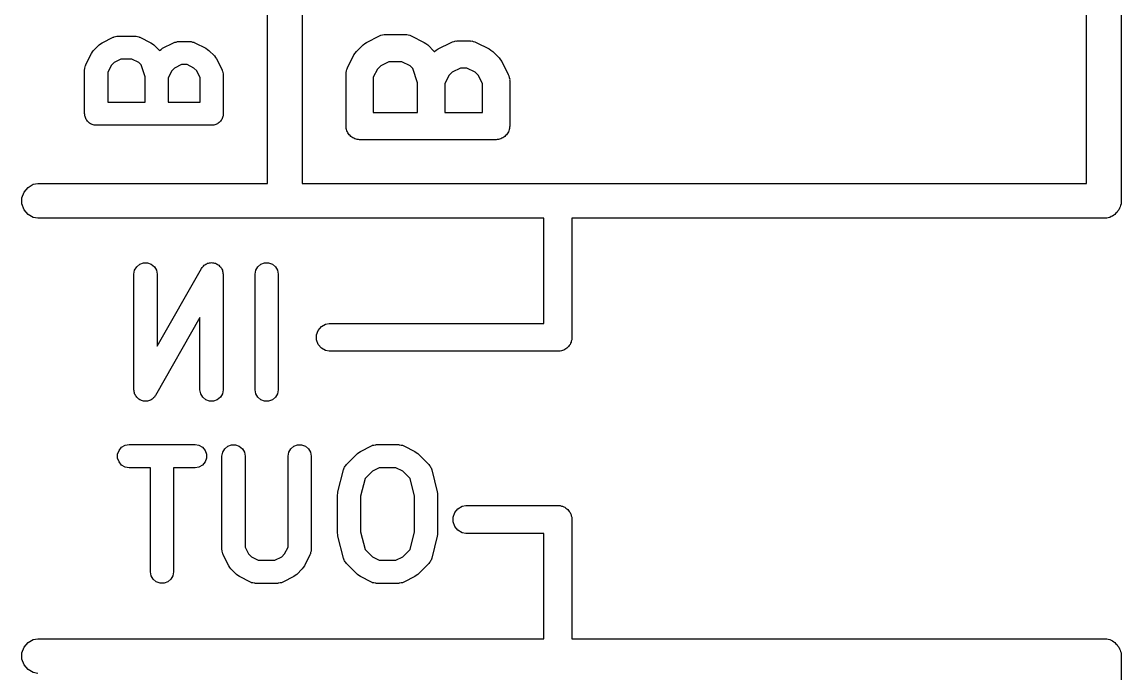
# Model space of a CAD drawing. Extents: x 50.6 to 149.4, y -133.5 to -34.1.
# Drawn here: x 50.61 to 62.69, y -62.19 to -55.04 of the extents above; entities that cross this region are included whole.
import ezdxf

# ---------------------------------------------------------------- set-up
doc = ezdxf.new("R2010")
doc.units = 0
doc.header["$MEASUREMENT"] = 0
doc.layers.add('BLACK', color=7, linetype='CONTINUOUS')

msp = doc.modelspace()

# ---------------------------------------------------------------- linework, layer by layer
at = {"layer": 'BLACK', "linetype": 'CONTINUOUS'}
for p, q in [((62.6905, -36.9833), (62.6905, -57.0167)), ((53.6905, -47.1905), (53.6905, -56.8095)), ((62.3095, -56.8095), (62.3095, -47.1905)), ((53.3095, -56.8095), (53.3095, -52.1905)), ((51.4896, -55.2633), (51.6106, -55.2028)), ((51.6106, -55.2028), (51.6176, -55.2007)), ((51.6176, -55.2007), (51.6239, -55.1971)), ((51.6239, -55.1971), (51.6386, -55.1945)), ((51.6386, -55.1945), (51.6529, -55.1903)), ((51.6529, -55.1903), (51.6602, -55.1907)), ((51.6602, -55.1907), (51.6674, -55.1894)), ((51.6674, -55.1894), (51.8488, -55.1894)), ((51.8488, -55.1894), (51.856, -55.1907)), ((51.856, -55.1907), (51.8633, -55.1903)), ((51.8633, -55.1903), (51.8776, -55.1945)), ((51.8776, -55.1945), (51.8922, -55.1971)), ((51.8922, -55.1971), (51.8986, -55.2007)), ((51.8986, -55.2007), (51.9056, -55.2028)), ((51.9056, -55.2028), (52.0266, -55.2633)), ((54.3972, -55.2587), (54.5401, -55.1873)), ((54.5401, -55.1873), (54.5483, -55.1848)), ((54.5483, -55.1848), (54.5558, -55.1805)), ((54.5558, -55.1805), (54.5731, -55.1774)), ((54.5731, -55.1774), (54.59, -55.1724)), ((54.59, -55.1724), (54.5986, -55.1729)), ((54.5986, -55.1729), (54.6071, -55.1714)), ((54.6071, -55.1714), (54.8214, -55.1714)), ((54.8214, -55.1714), (54.8299, -55.1729)), ((54.8299, -55.1729), (54.8386, -55.1724)), ((54.8386, -55.1724), (54.8554, -55.1774)), ((54.8554, -55.1774), (54.8727, -55.1805)), ((54.8727, -55.1805), (54.8802, -55.1848)), ((54.8802, -55.1848), (54.8885, -55.1873)), ((54.8885, -55.1873), (55.0314, -55.2587)), ((51.3961, -55.3476), (51.4566, -55.2871)), ((51.4566, -55.2871), (51.4733, -55.2754)), ((51.4733, -55.2754), (51.4896, -55.2633)), ((52.0266, -55.2633), (52.0429, -55.2754)), ((52.0429, -55.2754), (52.0596, -55.2871)), ((52.0596, -55.2871), (52.12, -55.3476)), ((52.1385, -55.3359), (52.1549, -55.3238)), ((52.1549, -55.3238), (52.2758, -55.2633)), ((52.2758, -55.2633), (52.2828, -55.2612)), ((52.2828, -55.2612), (52.2892, -55.2576)), ((52.2892, -55.2576), (52.3038, -55.255)), ((52.3038, -55.255), (52.3181, -55.2507)), ((52.3181, -55.2507), (52.3254, -55.2512)), ((52.3254, -55.2512), (52.3326, -55.2499)), ((52.3326, -55.2499), (52.4536, -55.2499)), ((52.4536, -55.2499), (52.4608, -55.2512)), ((52.4608, -55.2512), (52.4681, -55.2507)), ((52.4681, -55.2507), (52.4824, -55.255)), ((52.4824, -55.255), (52.497, -55.2576)), ((52.497, -55.2576), (52.5034, -55.2612)), ((52.5034, -55.2612), (52.5104, -55.2633)), ((52.5104, -55.2633), (52.6313, -55.3238)), ((52.6313, -55.3238), (52.6476, -55.3359)), ((54.2868, -55.3582), (54.3582, -55.2868)), ((54.3582, -55.2868), (54.3779, -55.273)), ((54.3779, -55.273), (54.3972, -55.2587)), ((55.0314, -55.2587), (55.0506, -55.273)), ((55.0506, -55.273), (55.0703, -55.2868)), ((55.0703, -55.2868), (55.1418, -55.3582)), ((55.1636, -55.3444), (55.1829, -55.3301)), ((55.1829, -55.3301), (55.3258, -55.2587)), ((55.3258, -55.2587), (55.3341, -55.2562)), ((55.3341, -55.2562), (55.3416, -55.2519)), ((55.3416, -55.2519), (55.3589, -55.2489)), ((55.3589, -55.2489), (55.3757, -55.2438)), ((55.3757, -55.2438), (55.3843, -55.2444)), ((55.3843, -55.2444), (55.3929, -55.2429)), ((55.3929, -55.2429), (55.5357, -55.2429)), ((55.5357, -55.2429), (55.5442, -55.2444)), ((55.5442, -55.2444), (55.5529, -55.2438)), ((55.5529, -55.2438), (55.5697, -55.2489)), ((55.5697, -55.2489), (55.587, -55.2519)), ((55.587, -55.2519), (55.5945, -55.2562)), ((55.5945, -55.2562), (55.6028, -55.2587)), ((55.6028, -55.2587), (55.7457, -55.3301)), ((55.7457, -55.3301), (55.765, -55.3444)), ((51.3119, -55.5015), (51.3724, -55.3806)), ((51.3724, -55.3806), (51.3845, -55.3642)), ((51.3845, -55.3642), (51.3961, -55.3476)), ((51.6974, -55.4434), (51.6217, -55.4813)), ((51.8188, -55.4434), (51.6974, -55.4434)), ((51.8945, -55.4813), (51.8188, -55.4434)), ((52.12, -55.3476), (52.1208, -55.3486)), ((52.1208, -55.3486), (52.1219, -55.3476)), ((52.1219, -55.3476), (52.1385, -55.3359)), ((52.6476, -55.3359), (52.6643, -55.3476)), ((52.6643, -55.3476), (52.7248, -55.4081)), ((52.7248, -55.4081), (52.7365, -55.4247)), ((52.7365, -55.4247), (52.7486, -55.4411)), ((52.7486, -55.4411), (52.8091, -55.562)), ((54.1873, -55.5401), (54.2587, -55.3972)), ((54.2587, -55.3972), (54.273, -55.3779)), ((54.273, -55.3779), (54.2868, -55.3582)), ((55.1418, -55.3582), (55.1427, -55.3595)), ((55.1427, -55.3595), (55.1439, -55.3582)), ((55.1439, -55.3582), (55.1636, -55.3444)), ((55.765, -55.3444), (55.7846, -55.3582)), ((55.7846, -55.3582), (55.8561, -55.4296)), ((55.8561, -55.4296), (55.8698, -55.4493)), ((55.8698, -55.4493), (55.8842, -55.4686)), ((51.2985, -55.5583), (51.2997, -55.5511)), ((51.2985, -56.0421), (51.2985, -55.5583)), ((51.2993, -55.5438), (51.3036, -55.5295)), ((51.2997, -55.5511), (51.2993, -55.5438)), ((51.3036, -55.5295), (51.3061, -55.5149)), ((51.3061, -55.5149), (51.3098, -55.5086)), ((51.3098, -55.5086), (51.3119, -55.5015)), ((51.5903, -55.5126), (51.5525, -55.5883)), ((51.6217, -55.4813), (51.5903, -55.5126)), ((51.9192, -55.506), (51.8945, -55.4813)), ((51.9637, -55.6394), (51.9192, -55.506)), ((52.2869, -55.5418), (52.2556, -55.5731)), ((52.3626, -55.5039), (52.2869, -55.5418)), ((52.4236, -55.5039), (52.3626, -55.5039)), ((52.4993, -55.5418), (52.4236, -55.5039)), ((52.5306, -55.5731), (52.4993, -55.5418)), ((52.8091, -55.562), (52.8112, -55.569)), ((52.8112, -55.569), (52.8148, -55.5754)), ((54.1774, -55.5731), (54.1805, -55.5558)), ((54.1805, -55.5558), (54.1848, -55.5483)), ((54.1848, -55.5483), (54.1873, -55.5401)), ((54.5161, -55.5531), (54.4714, -55.6426)), ((54.5531, -55.5161), (54.5161, -55.5531)), ((54.6426, -55.4714), (54.5531, -55.5161)), ((54.786, -55.4714), (54.6426, -55.4714)), ((54.8754, -55.5161), (54.786, -55.4714)), ((54.9046, -55.5453), (54.8754, -55.5161)), ((54.9571, -55.7029), (54.9046, -55.5453)), ((55.4283, -55.5429), (55.3389, -55.5876)), ((55.5003, -55.5429), (55.4283, -55.5429)), ((55.5897, -55.5876), (55.5003, -55.5429)), ((55.8842, -55.4686), (55.9556, -55.6115)), ((51.5525, -55.5883), (51.5525, -55.9151)), ((51.9637, -55.9151), (51.9637, -55.6394)), ((52.2556, -55.5731), (52.2177, -55.6488)), ((52.2177, -55.6488), (52.2177, -55.9151)), ((52.5685, -55.6488), (52.5306, -55.5731)), ((52.5685, -55.9151), (52.5685, -55.6488)), ((52.8148, -55.5754), (52.8174, -55.59)), ((52.8174, -55.59), (52.8216, -55.6043)), ((52.8216, -55.6043), (52.8212, -55.6116)), ((52.8212, -55.6116), (52.8225, -55.6188)), ((52.8225, -55.6188), (52.8225, -56.0421)), ((54.1714, -55.6071), (54.1729, -55.5986)), ((54.1714, -56.1786), (54.1714, -55.6071)), ((54.1724, -55.59), (54.1774, -55.5731)), ((54.1729, -55.5986), (54.1724, -55.59)), ((54.4714, -55.6426), (54.4714, -56.0286)), ((55.3018, -55.6246), (55.2571, -55.714)), ((55.3389, -55.5876), (55.3018, -55.6246)), ((55.6267, -55.6246), (55.5897, -55.5876)), ((55.6714, -55.714), (55.6267, -55.6246)), ((55.9556, -55.6115), (55.9581, -55.6198)), ((55.9581, -55.6198), (55.9624, -55.6273)), ((55.9624, -55.6273), (55.9654, -55.6446)), ((55.9654, -55.6446), (55.9704, -55.6614)), ((55.9704, -55.6614), (55.9699, -55.6701)), ((55.9699, -55.6701), (55.9714, -55.6786)), ((55.9714, -55.6786), (55.9714, -56.1786)), ((54.9571, -56.0286), (54.9571, -55.7029)), ((55.2571, -55.714), (55.2571, -56.0286)), ((55.6714, -56.0286), (55.6714, -55.714)), ((51.5525, -55.9151), (51.9637, -55.9151)), ((52.2177, -55.9151), (52.5685, -55.9151)), ((51.3004, -56.0531), (51.2985, -56.0421)), ((51.3004, -56.0642), (51.3004, -56.0531)), ((52.8225, -56.0421), (52.8205, -56.0531)), ((52.8205, -56.0531), (52.8205, -56.0642)), ((54.4714, -56.0286), (54.9571, -56.0286)), ((55.2571, -56.0286), (55.6714, -56.0286)), ((51.3042, -56.0746), (51.3004, -56.0642)), ((51.3061, -56.0856), (51.3042, -56.0746)), ((51.3117, -56.0952), (51.3061, -56.0856)), ((51.3155, -56.1056), (51.3117, -56.0952)), ((51.3226, -56.1142), (51.3155, -56.1056)), ((51.3282, -56.1238), (51.3226, -56.1142)), ((51.3367, -56.1309), (51.3282, -56.1238)), ((51.3438, -56.1394), (51.3367, -56.1309)), ((51.3535, -56.145), (51.3438, -56.1394)), ((51.362, -56.1521), (51.3535, -56.145)), ((51.3724, -56.1559), (51.362, -56.1521)), ((51.382, -56.1615), (51.3724, -56.1559)), ((51.393, -56.1634), (51.382, -56.1615)), ((51.4034, -56.1672), (51.393, -56.1634)), ((51.4145, -56.1672), (51.4034, -56.1672)), ((51.4255, -56.1691), (51.4145, -56.1672)), ((52.6955, -56.1691), (51.4255, -56.1691)), ((52.7064, -56.1672), (52.6955, -56.1691)), ((52.7175, -56.1672), (52.7064, -56.1672)), ((52.728, -56.1634), (52.7175, -56.1672)), ((52.7389, -56.1615), (52.728, -56.1634)), ((52.7485, -56.1559), (52.7389, -56.1615)), ((52.759, -56.1521), (52.7485, -56.1559)), ((52.7675, -56.145), (52.759, -56.1521)), ((52.7771, -56.1394), (52.7675, -56.145)), ((52.7843, -56.1309), (52.7771, -56.1394)), ((52.7928, -56.1238), (52.7843, -56.1309)), ((52.7983, -56.1142), (52.7928, -56.1238)), ((52.8055, -56.1056), (52.7983, -56.1142)), ((52.8093, -56.0952), (52.8055, -56.1056)), ((52.8148, -56.0856), (52.8093, -56.0952)), ((52.8167, -56.0746), (52.8148, -56.0856)), ((52.8205, -56.0642), (52.8167, -56.0746)), ((54.1737, -56.1915), (54.1714, -56.1786)), ((54.1737, -56.2046), (54.1737, -56.1915)), ((54.1782, -56.2169), (54.1737, -56.2046)), ((54.1805, -56.2299), (54.1782, -56.2169)), ((54.187, -56.2412), (54.1805, -56.2299)), ((54.1915, -56.2536), (54.187, -56.2412)), ((54.2, -56.2636), (54.1915, -56.2536)), ((54.2065, -56.275), (54.2, -56.2636)), ((54.2166, -56.2834), (54.2065, -56.275)), ((54.225, -56.2935), (54.2166, -56.2834)), ((54.2364, -56.3), (54.225, -56.2935)), ((55.9178, -56.2935), (55.9065, -56.3)), ((55.9263, -56.2834), (55.9178, -56.2935)), ((55.9363, -56.275), (55.9263, -56.2834)), ((55.9429, -56.2636), (55.9363, -56.275)), ((55.9513, -56.2536), (55.9429, -56.2636)), ((55.9558, -56.2412), (55.9513, -56.2536)), ((55.9624, -56.2299), (55.9558, -56.2412)), ((55.9647, -56.2169), (55.9624, -56.2299)), ((55.9691, -56.2046), (55.9647, -56.2169)), ((55.9714, -56.1786), (55.9691, -56.1915)), ((55.9691, -56.1915), (55.9691, -56.2046)), ((54.2464, -56.3085), (54.2364, -56.3)), ((54.2588, -56.313), (54.2464, -56.3085)), ((54.2701, -56.3195), (54.2588, -56.313)), ((54.283, -56.3218), (54.2701, -56.3195)), ((54.2954, -56.3263), (54.283, -56.3218)), ((54.3085, -56.3263), (54.2954, -56.3263)), ((54.3214, -56.3286), (54.3085, -56.3263)), ((55.8214, -56.3286), (54.3214, -56.3286)), ((55.8344, -56.3263), (55.8214, -56.3286)), ((55.8475, -56.3263), (55.8344, -56.3263)), ((55.8598, -56.3218), (55.8475, -56.3263)), ((55.8727, -56.3195), (55.8598, -56.3218)), ((55.8841, -56.313), (55.8727, -56.3195)), ((55.8964, -56.3085), (55.8841, -56.313)), ((55.9065, -56.3), (55.8964, -56.3085)), ((50.6325, -56.9033), (50.6757, -56.8518)), ((50.6757, -56.8518), (50.7338, -56.8182)), ((50.7338, -56.8182), (50.7833, -56.8095)), ((50.7833, -56.8095), (53.3095, -56.8095)), ((53.6905, -56.8095), (62.3095, -56.8095)), ((50.6095, -56.9664), (50.6325, -56.9033)), ((50.6095, -57.0336), (50.6095, -56.9664)), ((62.6905, -57.0167), (62.6905, -57.0167)), ((62.6905, -57.0167), (62.6905, -57.0336)), ((50.6325, -57.0967), (50.6095, -57.0336)), ((50.6757, -57.1482), (50.6325, -57.0967)), ((62.6352, -57.1352), (62.6243, -57.1482)), ((62.6482, -57.1243), (62.6352, -57.1352)), ((62.6566, -57.1097), (62.6482, -57.1243)), ((62.6675, -57.0967), (62.6566, -57.1097)), ((62.6733, -57.0808), (62.6675, -57.0967)), ((62.6818, -57.0662), (62.6733, -57.0808)), ((62.6847, -57.0495), (62.6818, -57.0662)), ((62.6905, -57.0336), (62.6847, -57.0495)), ((50.7338, -57.1818), (50.6757, -57.1482)), ((50.7833, -57.1905), (50.7338, -57.1818)), ((56.3476, -57.1905), (50.7833, -57.1905)), ((56.3476, -58.3476), (56.3476, -57.1905)), ((62.5167, -57.1905), (56.6524, -57.1905)), ((56.6524, -57.1905), (56.6524, -58.5269)), ((62.5336, -57.1905), (62.5167, -57.1905)), ((62.5167, -57.1905), (62.5167, -57.1905)), ((62.5495, -57.1847), (62.5336, -57.1905)), ((62.5662, -57.1818), (62.5495, -57.1847)), ((62.5808, -57.1733), (62.5662, -57.1818)), ((62.5967, -57.1675), (62.5808, -57.1733)), ((62.6097, -57.1566), (62.5967, -57.1675)), ((62.6243, -57.1482), (62.6097, -57.1566)), ((51.8481, -57.7611), (51.8702, -57.7229)), ((51.8702, -57.7229), (51.904, -57.6945)), ((51.904, -57.6945), (51.9454, -57.6795)), ((51.9454, -57.6795), (51.9895, -57.6795)), ((51.9895, -57.6795), (52.031, -57.6945)), ((52.031, -57.6945), (52.0648, -57.7229)), ((52.0648, -57.7229), (52.0868, -57.7611)), ((52.0945, -58.5963), (52.5829, -57.7415)), ((52.5829, -57.7415), (52.5902, -57.7328)), ((52.5902, -57.7328), (52.5959, -57.7229)), ((52.5959, -57.7229), (52.6042, -57.7159)), ((52.6042, -57.7159), (52.6111, -57.7076)), ((52.6111, -57.7076), (52.621, -57.7019)), ((52.621, -57.7019), (52.6297, -57.6945)), ((52.6297, -57.6945), (52.6399, -57.6908)), ((52.6399, -57.6908), (52.6492, -57.6854)), ((52.6492, -57.6854), (52.6604, -57.6833)), ((52.6604, -57.6833), (52.6711, -57.6795)), ((52.6711, -57.6795), (52.682, -57.6795)), ((52.682, -57.6795), (52.6926, -57.6775)), ((52.6926, -57.6775), (52.7039, -57.6795)), ((52.7039, -57.6795), (52.7152, -57.6795)), ((52.7152, -57.6795), (52.7254, -57.6832)), ((52.7254, -57.6832), (52.7361, -57.685)), ((52.7361, -57.685), (52.746, -57.6906)), ((52.746, -57.6906), (52.7567, -57.6945)), ((52.7567, -57.6945), (52.765, -57.7015)), ((52.765, -57.7015), (52.7744, -57.7069)), ((52.7744, -57.7069), (52.7818, -57.7156)), ((52.7818, -57.7156), (52.7905, -57.7229)), ((52.7905, -57.7229), (52.7959, -57.7323)), ((52.7959, -57.7323), (52.8029, -57.7405)), ((52.8029, -57.7405), (52.8068, -57.7512)), ((53.1786, -57.7611), (53.2007, -57.7229)), ((53.2007, -57.7229), (53.2345, -57.6945)), ((53.2345, -57.6945), (53.2759, -57.6795)), ((53.2759, -57.6795), (53.32, -57.6795)), ((53.32, -57.6795), (53.3615, -57.6945)), ((53.3615, -57.6945), (53.3952, -57.7229)), ((53.3952, -57.7229), (53.4173, -57.7611)), ((51.8405, -57.8045), (51.8481, -57.7611)), ((51.8405, -59.0745), (51.8405, -57.8045)), ((52.0868, -57.7611), (52.0945, -57.8045)), ((52.0945, -57.8045), (52.0945, -58.5963)), ((52.8068, -57.7512), (52.8125, -57.7611)), ((52.8125, -57.7611), (52.8144, -57.7718)), ((52.8144, -57.7718), (52.8182, -57.7819)), ((52.8182, -57.7819), (52.8182, -57.7933)), ((52.8182, -57.7933), (52.8202, -57.8045)), ((52.8202, -57.8045), (52.8202, -59.0745)), ((53.171, -57.8045), (53.1786, -57.7611)), ((53.171, -59.0745), (53.171, -57.8045)), ((53.4173, -57.7611), (53.425, -57.8045)), ((53.425, -57.8045), (53.425, -59.0745)), ((52.5662, -58.2828), (52.0777, -59.1375)), ((52.5662, -59.0745), (52.5662, -58.2828)), ((53.9471, -58.3546), (53.9867, -58.3476)), ((53.9867, -58.3476), (56.3476, -58.3476)), ((53.8476, -58.4731), (53.866, -58.4226)), ((53.866, -58.4226), (53.9005, -58.3815)), ((53.9005, -58.3815), (53.9471, -58.3546)), ((53.8476, -58.5269), (53.8476, -58.4731)), ((53.866, -58.5774), (53.8476, -58.5269)), ((53.9005, -58.6185), (53.866, -58.5774)), ((56.6253, -58.5877), (56.6185, -58.5995)), ((56.634, -58.5774), (56.6253, -58.5877)), ((56.6386, -58.5647), (56.634, -58.5774)), ((56.6454, -58.5529), (56.6386, -58.5647)), ((56.6478, -58.5396), (56.6454, -58.5529)), ((56.6524, -58.5269), (56.6478, -58.5396)), ((53.9471, -58.6454), (53.9005, -58.6185)), ((53.9867, -58.6524), (53.9471, -58.6454)), ((56.5269, -58.6524), (53.9867, -58.6524)), ((56.5396, -58.6478), (56.5269, -58.6524)), ((56.5529, -58.6454), (56.5396, -58.6478)), ((56.5647, -58.6386), (56.5529, -58.6454)), ((56.5774, -58.634), (56.5647, -58.6386)), ((56.5877, -58.6253), (56.5774, -58.634)), ((56.5995, -58.6185), (56.5877, -58.6253)), ((56.6082, -58.6082), (56.5995, -58.6185)), ((56.6185, -58.5995), (56.6082, -58.6082)), ((51.8425, -59.0857), (51.8405, -59.0745)), ((52.5739, -59.118), (52.5662, -59.0745)), ((52.8202, -59.0745), (52.8125, -59.118)), ((53.1786, -59.118), (53.171, -59.0745)), ((53.425, -59.0745), (53.4173, -59.118)), ((51.8425, -59.0971), (51.8425, -59.0857)), ((51.8463, -59.1073), (51.8425, -59.0971)), ((51.8481, -59.118), (51.8463, -59.1073)), ((51.8538, -59.1278), (51.8481, -59.118)), ((51.8578, -59.1385), (51.8538, -59.1278)), ((51.8648, -59.1468), (51.8578, -59.1385)), ((51.8702, -59.1562), (51.8648, -59.1468)), ((51.8789, -59.1635), (51.8702, -59.1562)), ((51.8863, -59.1722), (51.8789, -59.1635)), ((51.8957, -59.1775), (51.8863, -59.1722)), ((51.904, -59.1845), (51.8957, -59.1775)), ((51.9147, -59.1884), (51.904, -59.1845)), ((51.9246, -59.1941), (51.9147, -59.1884)), ((51.9352, -59.1959), (51.9246, -59.1941)), ((51.9454, -59.1996), (51.9352, -59.1959)), ((52.0002, -59.1957), (51.9895, -59.1996)), ((52.0114, -59.1937), (52.0002, -59.1957)), ((52.0208, -59.1882), (52.0114, -59.1937)), ((52.031, -59.1845), (52.0208, -59.1882)), ((52.0397, -59.1772), (52.031, -59.1845)), ((52.0495, -59.1714), (52.0397, -59.1772)), ((52.0565, -59.1631), (52.0495, -59.1714)), ((52.0648, -59.1562), (52.0565, -59.1631)), ((52.0705, -59.1463), (52.0648, -59.1562)), ((52.0777, -59.1375), (52.0705, -59.1463)), ((52.5959, -59.1562), (52.5739, -59.118)), ((52.6297, -59.1845), (52.5959, -59.1562)), ((52.6711, -59.1996), (52.6297, -59.1845)), ((52.7567, -59.1845), (52.7152, -59.1996)), ((52.7905, -59.1562), (52.7567, -59.1845)), ((52.8125, -59.118), (52.7905, -59.1562)), ((53.2007, -59.1562), (53.1786, -59.118)), ((53.2345, -59.1845), (53.2007, -59.1562)), ((53.2759, -59.1996), (53.2345, -59.1845)), ((53.3615, -59.1845), (53.32, -59.1996)), ((53.3952, -59.1562), (53.3615, -59.1845)), ((53.4173, -59.118), (53.3952, -59.1562)), ((51.9568, -59.1996), (51.9454, -59.1996)), ((51.968, -59.2015), (51.9568, -59.1996)), ((51.9787, -59.1996), (51.968, -59.2015)), ((51.9895, -59.1996), (51.9787, -59.1996)), ((52.7152, -59.1996), (52.6711, -59.1996)), ((53.32, -59.1996), (53.2759, -59.1996)), ((51.7426, -59.6852), (51.7861, -59.6775)), ((51.7861, -59.6775), (52.5118, -59.6775)), ((52.5118, -59.6775), (52.5552, -59.6852)), ((52.8716, -59.6945), (52.913, -59.6795)), ((52.913, -59.6795), (52.9572, -59.6795)), ((52.9572, -59.6795), (52.9986, -59.6945)), ((53.5973, -59.6945), (53.6388, -59.6795)), ((53.6388, -59.6795), (53.6829, -59.6795)), ((53.6829, -59.6795), (53.7243, -59.6945)), ((54.4787, -59.6826), (54.493, -59.6784)), ((54.493, -59.6784), (54.5003, -59.6788)), ((54.5003, -59.6788), (54.5075, -59.6775)), ((54.5075, -59.6775), (54.7494, -59.6775)), ((54.7494, -59.6775), (54.7566, -59.6788)), ((54.7566, -59.6788), (54.7639, -59.6784)), ((54.7639, -59.6784), (54.7782, -59.6826)), ((51.661, -59.7825), (51.6761, -59.741)), ((51.661, -59.8266), (51.661, -59.7825)), ((51.6761, -59.741), (51.7044, -59.7072)), ((51.7044, -59.7072), (51.7426, -59.6852)), ((52.5552, -59.6852), (52.5934, -59.7072)), ((52.5934, -59.7072), (52.6218, -59.741)), ((52.6218, -59.741), (52.6368, -59.7825)), ((52.6368, -59.7825), (52.6368, -59.8266)), ((52.8081, -59.8045), (52.8158, -59.7611)), ((52.8158, -59.7611), (52.8378, -59.7229)), ((52.8378, -59.7229), (52.8716, -59.6945)), ((52.9986, -59.6945), (53.0324, -59.7229)), ((53.0324, -59.7229), (53.0544, -59.7611)), ((53.0544, -59.7611), (53.0621, -59.8045)), ((53.5338, -59.8045), (53.5415, -59.7611)), ((53.5415, -59.7611), (53.5635, -59.7229)), ((53.5635, -59.7229), (53.5973, -59.6945)), ((53.7243, -59.6945), (53.7581, -59.7229)), ((53.7581, -59.7229), (53.7802, -59.7611)), ((53.7802, -59.7611), (53.7878, -59.8045)), ((54.1758, -59.8961), (54.2967, -59.7752)), ((54.2967, -59.7752), (54.3134, -59.7635)), ((54.3134, -59.7635), (54.3297, -59.7514)), ((54.3297, -59.7514), (54.4507, -59.6909)), ((54.4507, -59.6909), (54.4577, -59.6888)), ((54.4577, -59.6888), (54.464, -59.6852)), ((54.464, -59.6852), (54.4787, -59.6826)), ((54.7782, -59.6826), (54.7928, -59.6852)), ((54.7928, -59.6852), (54.7992, -59.6888)), ((54.7992, -59.6888), (54.8062, -59.6909)), ((54.8062, -59.6909), (54.9271, -59.7514)), ((54.9271, -59.7514), (54.9435, -59.7635)), ((54.9435, -59.7635), (54.9601, -59.7752)), ((54.9601, -59.7752), (55.0811, -59.8961)), ((51.6761, -59.868), (51.661, -59.8266)), ((51.7044, -59.9018), (51.6761, -59.868)), ((51.7426, -59.9239), (51.7044, -59.9018)), ((52.5934, -59.9018), (52.5552, -59.9239)), ((52.6218, -59.868), (52.5934, -59.9018)), ((52.6368, -59.8266), (52.6218, -59.868)), ((52.8081, -60.8326), (52.8081, -59.8045)), ((53.0621, -59.8045), (53.0621, -60.8026)), ((53.5338, -60.8026), (53.5338, -59.8045)), ((53.7878, -59.8045), (53.7878, -60.8326)), ((54.1562, -59.924), (54.1603, -59.9149)), ((54.1603, -59.9149), (54.1688, -59.9061)), ((54.1688, -59.9061), (54.1758, -59.8961)), ((55.0811, -59.8961), (55.0881, -59.9061)), ((55.0881, -59.9061), (55.0965, -59.9149)), ((55.0965, -59.9149), (55.1006, -59.924)), ((51.7861, -59.9315), (51.7426, -59.9239)), ((52.0219, -59.9315), (51.7861, -59.9315)), ((52.0219, -61.0745), (52.0219, -59.9315)), ((52.5118, -59.9315), (52.2759, -59.9315)), ((52.2759, -59.9315), (52.2759, -61.0745)), ((52.5552, -59.9239), (52.5118, -59.9315)), ((54.0819, -60.1971), (54.1424, -59.9551)), ((54.1424, -59.9551), (54.1473, -59.944)), ((54.1473, -59.944), (54.1505, -59.9323)), ((54.1505, -59.9323), (54.1562, -59.924)), ((54.4618, -59.9694), (54.3803, -60.0509)), ((54.5375, -59.9315), (54.4618, -59.9694)), ((54.7194, -59.9315), (54.5375, -59.9315)), ((54.7951, -59.9694), (54.7194, -59.9315)), ((54.8766, -60.0509), (54.7951, -59.9694)), ((55.1006, -59.924), (55.1064, -59.9323)), ((55.1064, -59.9323), (55.1095, -59.944)), ((55.1095, -59.944), (55.1145, -59.9551)), ((55.1145, -59.9551), (55.175, -60.1971)), ((54.3803, -60.0509), (54.3321, -60.2435)), ((54.9248, -60.2435), (54.8766, -60.0509)), ((54.0781, -60.2279), (54.0808, -60.2126)), ((54.0781, -60.6512), (54.0781, -60.2279)), ((54.0808, -60.2126), (54.0819, -60.1971)), ((54.3321, -60.2435), (54.3321, -60.6356)), ((54.9248, -60.6356), (54.9248, -60.2435)), ((55.175, -60.1971), (55.1761, -60.2126)), ((55.1761, -60.2126), (55.1788, -60.2279)), ((55.1788, -60.2279), (55.1788, -60.6512)), ((55.366, -60.4226), (55.4005, -60.3815)), ((55.4005, -60.3815), (55.4471, -60.3546)), ((55.4471, -60.3546), (55.4867, -60.3476)), ((55.4867, -60.3476), (56.5269, -60.3476)), ((56.5269, -60.3476), (56.5396, -60.3522)), ((56.5396, -60.3522), (56.5529, -60.3546)), ((56.5529, -60.3546), (56.5647, -60.3614)), ((56.5647, -60.3614), (56.5774, -60.366)), ((56.5774, -60.366), (56.5877, -60.3747)), ((56.5877, -60.3747), (56.5995, -60.3815)), ((56.5995, -60.3815), (56.6082, -60.3918)), ((56.6082, -60.3918), (56.6185, -60.4005)), ((56.6185, -60.4005), (56.6253, -60.4123)), ((55.3476, -60.4731), (55.366, -60.4226)), ((55.3476, -60.5269), (55.3476, -60.4731)), ((56.6253, -60.4123), (56.634, -60.4226)), ((56.634, -60.4226), (56.6386, -60.4353)), ((56.6386, -60.4353), (56.6454, -60.4471)), ((56.6454, -60.4471), (56.6478, -60.4604)), ((56.6478, -60.4604), (56.6524, -60.4731)), ((56.6524, -60.4731), (56.6524, -61.8095)), ((54.3321, -60.6356), (54.3803, -60.8282)), ((54.8766, -60.8282), (54.9248, -60.6356)), ((55.366, -60.5774), (55.3476, -60.5269)), ((55.4005, -60.6185), (55.366, -60.5774)), ((55.4471, -60.6454), (55.4005, -60.6185)), ((55.4867, -60.6524), (55.4471, -60.6454)), ((54.0808, -60.6665), (54.0781, -60.6512)), ((54.0819, -60.682), (54.0808, -60.6665)), ((54.1424, -60.9239), (54.0819, -60.682)), ((55.175, -60.682), (55.1145, -60.9239)), ((55.1761, -60.6665), (55.175, -60.682)), ((55.1788, -60.6512), (55.1761, -60.6665)), ((56.3476, -60.6524), (55.4867, -60.6524)), ((56.3476, -61.8095), (56.3476, -60.6524)), ((52.8094, -60.8398), (52.8081, -60.8326)), ((52.8089, -60.8471), (52.8094, -60.8398)), ((52.8132, -60.8614), (52.8089, -60.8471)), ((52.8158, -60.8761), (52.8132, -60.8614)), ((52.8194, -60.8824), (52.8158, -60.8761)), ((52.8215, -60.8894), (52.8194, -60.8824)), ((53.0621, -60.8026), (53.1, -60.8783)), ((53.1, -60.8783), (53.1313, -60.9097)), ((53.4646, -60.9097), (53.496, -60.8783)), ((53.496, -60.8783), (53.5338, -60.8026)), ((53.7765, -60.8824), (53.7744, -60.8894)), ((53.7802, -60.8761), (53.7765, -60.8824)), ((53.7827, -60.8614), (53.7802, -60.8761)), ((53.787, -60.8471), (53.7827, -60.8614)), ((53.7878, -60.8326), (53.7865, -60.8398)), ((53.7865, -60.8398), (53.787, -60.8471)), ((54.3803, -60.8282), (54.4618, -60.9097)), ((54.7951, -60.9097), (54.8766, -60.8282)), ((52.882, -61.0104), (52.8215, -60.8894)), ((53.1313, -60.9097), (53.207, -60.9475)), ((53.207, -60.9475), (53.3889, -60.9475)), ((53.3889, -60.9475), (53.4646, -60.9097)), ((53.7744, -60.8894), (53.7139, -61.0104)), ((54.1473, -60.935), (54.1424, -60.9239)), ((54.1505, -60.9468), (54.1473, -60.935)), ((54.1562, -60.955), (54.1505, -60.9468)), ((54.1603, -60.9642), (54.1562, -60.955)), ((54.1688, -60.9729), (54.1603, -60.9642)), ((54.1758, -60.9829), (54.1688, -60.9729)), ((54.2967, -61.1038), (54.1758, -60.9829)), ((54.4618, -60.9097), (54.5375, -60.9475)), ((54.5375, -60.9475), (54.7194, -60.9475)), ((54.7194, -60.9475), (54.7951, -60.9097)), ((55.0811, -60.9829), (54.9601, -61.1038)), ((55.0881, -60.9729), (55.0811, -60.9829)), ((55.0965, -60.9642), (55.0881, -60.9729)), ((55.1006, -60.955), (55.0965, -60.9642)), ((55.1064, -60.9468), (55.1006, -60.955)), ((55.1095, -60.935), (55.1064, -60.9468)), ((55.1145, -60.9239), (55.1095, -60.935)), ((52.0296, -61.118), (52.0219, -61.0745)), ((52.0516, -61.1562), (52.0296, -61.118)), ((52.2682, -61.118), (52.2462, -61.1562)), ((52.2759, -61.0745), (52.2682, -61.118)), ((52.8941, -61.0267), (52.882, -61.0104)), ((52.9058, -61.0434), (52.8941, -61.0267)), ((52.9662, -61.1038), (52.9058, -61.0434)), ((52.9829, -61.1155), (52.9662, -61.1038)), ((52.9993, -61.1276), (52.9829, -61.1155)), ((53.1202, -61.1881), (52.9993, -61.1276)), ((53.5967, -61.1276), (53.4757, -61.1881)), ((53.613, -61.1155), (53.5967, -61.1276)), ((53.6297, -61.1038), (53.613, -61.1155)), ((53.6901, -61.0434), (53.6297, -61.1038)), ((53.7018, -61.0267), (53.6901, -61.0434)), ((53.7139, -61.0104), (53.7018, -61.0267)), ((54.3134, -61.1155), (54.2967, -61.1038)), ((54.3297, -61.1276), (54.3134, -61.1155)), ((54.4507, -61.1881), (54.3297, -61.1276)), ((54.9271, -61.1276), (54.8062, -61.1881)), ((54.9435, -61.1155), (54.9271, -61.1276)), ((54.9601, -61.1038), (54.9435, -61.1155)), ((52.0854, -61.1845), (52.0516, -61.1562)), ((52.1269, -61.1996), (52.0854, -61.1845)), ((52.171, -61.1996), (52.1269, -61.1996)), ((52.2124, -61.1845), (52.171, -61.1996)), ((52.2462, -61.1562), (52.2124, -61.1845)), ((53.1272, -61.1902), (53.1202, -61.1881)), ((53.1336, -61.1939), (53.1272, -61.1902)), ((53.1482, -61.1964), (53.1336, -61.1939)), ((53.1625, -61.2007), (53.1482, -61.1964)), ((53.1698, -61.2003), (53.1625, -61.2007)), ((53.177, -61.2015), (53.1698, -61.2003)), ((53.4189, -61.2015), (53.177, -61.2015)), ((53.4261, -61.2003), (53.4189, -61.2015)), ((53.4334, -61.2007), (53.4261, -61.2003)), ((53.4477, -61.1964), (53.4334, -61.2007)), ((53.4623, -61.1939), (53.4477, -61.1964)), ((53.4687, -61.1902), (53.4623, -61.1939)), ((53.4757, -61.1881), (53.4687, -61.1902)), ((54.4577, -61.1902), (54.4507, -61.1881)), ((54.464, -61.1939), (54.4577, -61.1902)), ((54.4787, -61.1964), (54.464, -61.1939)), ((54.493, -61.2007), (54.4787, -61.1964)), ((54.5003, -61.2003), (54.493, -61.2007)), ((54.5075, -61.2015), (54.5003, -61.2003)), ((54.7494, -61.2015), (54.5075, -61.2015)), ((54.7566, -61.2003), (54.7494, -61.2015)), ((54.7639, -61.2007), (54.7566, -61.2003)), ((54.7782, -61.1964), (54.7639, -61.2007)), ((54.7928, -61.1939), (54.7782, -61.1964)), ((54.7992, -61.1902), (54.7928, -61.1939)), ((54.8062, -61.1881), (54.7992, -61.1902)), ((50.6325, -61.9033), (50.6757, -61.8518)), ((50.6757, -61.8518), (50.7338, -61.8182)), ((50.7338, -61.8182), (50.7833, -61.8095)), ((50.7833, -61.8095), (56.3476, -61.8095)), ((56.6524, -61.8095), (62.5167, -61.8095)), ((62.5167, -61.8095), (62.5167, -61.8095)), ((62.5167, -61.8095), (62.5336, -61.8095)), ((62.5336, -61.8095), (62.5495, -61.8153)), ((62.5495, -61.8153), (62.5662, -61.8182)), ((62.5662, -61.8182), (62.5808, -61.8267)), ((62.5808, -61.8267), (62.5967, -61.8325)), ((62.5967, -61.8325), (62.6097, -61.8434)), ((62.6097, -61.8434), (62.6243, -61.8518)), ((62.6243, -61.8518), (62.6352, -61.8648)), ((50.6095, -61.9664), (50.6325, -61.9033)), ((50.6095, -62.0336), (50.6095, -61.9664)), ((62.6352, -61.8648), (62.6482, -61.8757)), ((62.6482, -61.8757), (62.6566, -61.8903)), ((62.6566, -61.8903), (62.6675, -61.9033)), ((62.6675, -61.9033), (62.6733, -61.9192)), ((62.6733, -61.9192), (62.6818, -61.9338)), ((62.6818, -61.9338), (62.6847, -61.9505)), ((62.6847, -61.9505), (62.6905, -61.9664)), ((62.6905, -61.9664), (62.6905, -61.9833)), ((50.6325, -62.0967), (50.6095, -62.0336)), ((62.6905, -61.9833), (62.6905, -61.9833)), ((62.6905, -61.9833), (62.6905, -72.0167)), ((50.6757, -62.1482), (50.6325, -62.0967)), ((50.7338, -62.1818), (50.6757, -62.1482)), ((50.7833, -62.1905), (50.7338, -62.1818))]:
    msp.add_line(p, q, dxfattribs=at)

doc.saveas('drawing.dxf')
